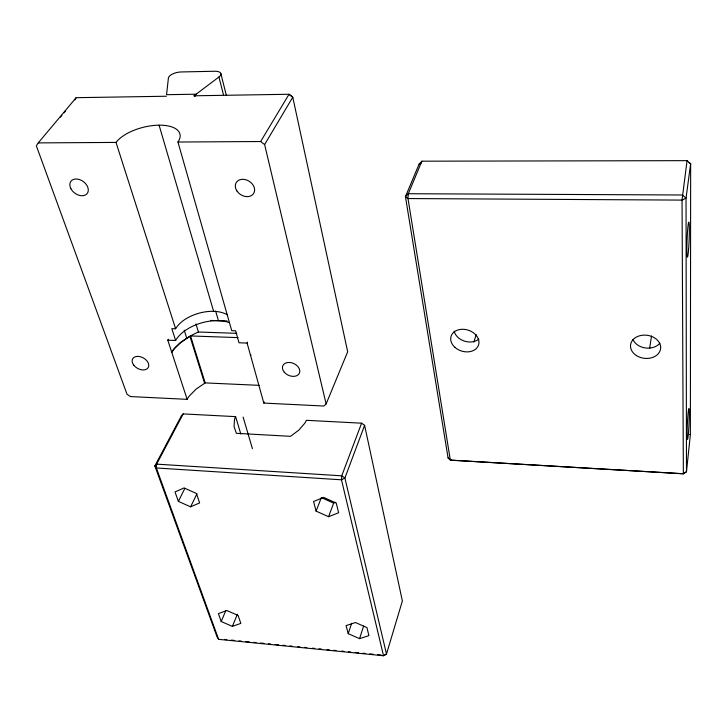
<?xml version="1.0" encoding="UTF-8"?>
<svg xmlns="http://www.w3.org/2000/svg" width="727" height="727" viewBox="0 0 727 727"><rect width="100%" height="100%" fill="white"/><g stroke="black" fill="none" stroke-linecap="round" stroke-linejoin="round"><path stroke-width="1.09" d="M690.377 434.528L690.65 163.72L687.06 160.658L421.887 161.185L419.106 164.111L405.439 196.663L448.068 457.91L450.331 460.1L451.267 460.209L683.362 473.795L686.479 471.768L690.377 434.528L689.378 434.546M687.06 160.658L682.044 200.098L683.362 473.795M649.693 348.16L651.501 335.983M473.895 342.099L476.167 334.647M359.556 638.642L368.916 635.643L366.926 627.574L355.458 622.53L346.107 625.62L348.215 633.662L359.556 638.642L363.6 626.092M348.215 633.662L351.668 623.23M235.621 416.635A32.297 20.311 -15.4 0 0 234.485 419.579L234.049 426.649L236.384 433.319L290.518 436.327L298.788 430.148L304.758 423.278A32.47 20.501 -15.1 0 0 306.312 420.306L361.601 423.187L364.609 425.322L344.898 478.012L386.491 654.018L383.52 655.754L218.618 639.342L217.191 637.243L154.86 465.943L181.441 415.726L183.186 413.908L235.621 416.635L240.81 434.01M328.549 516.715L338.618 512.735L336.237 503.057L323.642 497.404L313.582 501.503L316.109 511.145L328.549 516.715L333.657 503.12L335.656 502.321M361.601 423.187L341.745 475.822L341.481 479.802L383.52 655.754L386.491 654.018L402.376 600.993L364.609 425.322M316.109 511.145L321.352 497.595L333.657 503.12M232.367 626.374L240.828 623.393L238.12 615.46L226.833 610.535L218.382 613.606L221.199 621.512L232.367 626.374L237.393 614.251M250.797 354.876A38.04 22.219 -15.8 0 1 250.57 355.358L263.801 403.085L323.851 406.02L326.132 403.921L347.679 351.768L292.772 97.2L289.028 94.265L194.036 95.791L218.945 76.998A9.524 4.098 -12.7 0 0 214.747 71.246L180.978 71.964A9.478 4.035 -13.3 0 0 168.41 78.007L166.556 94.692L196.145 94.201M421.887 161.185L408.292 193.727L407.983 198.553L450.331 460.1L683.116 473.722L686.479 471.768L686.034 198.135L690.65 163.72L688.987 162.803M221.199 621.512L225.897 610.435M190.619 506.819L196.972 493.706L184.022 487.935L175.025 491.97L178.388 501.394L190.619 506.819L199.625 502.902L196.39 493.433M178.388 501.394L184.876 488.326M183.186 413.908L156.623 464.135L154.86 465.943L156.35 467.97L218.618 639.342M326.132 403.921L264.628 144.564L292.772 97.2L289.028 94.265L260.648 141.52L177.942 142.029A34.269 15.63 -14.4 0 0 159.304 125.171A34.269 15.63 -14.4 0 0 116.02 142.419L38.24 142.901L36.35 145.836L127.034 394.298L130.406 396.569L187.148 399.341A35.459 21.628 -16.5 0 1 189.129 396.224L196.072 389.127L205.187 382.902L259.066 385.337M74.754 99.844L76.162 97.682L166.383 96.237M38.24 142.901L76.162 97.682M60.423 117.111L61.886 115.366M64.076 112.758L65.53 111.013M236.738 333.329L198.435 332.012A57.942 34.069 -15.7 0 0 186.73 338.173L179.542 343.362L174.998 347.779A36.895 21.456 -16 0 0 171.763 352.286A36.559 21.265 -16 0 1 173.844 349.196L181.078 342.153L190.538 335.947L238.047 337.619M419.106 164.111L421.078 163.23M210.539 320.443L227.142 320.97M227.224 314.755A30.661 17.43 -15.7 0 0 199.243 313.128A30.661 17.43 -15.7 0 0 175.616 328.768L171.826 328.64L175.634 340.472A34.596 19.92 -15.8 0 1 229.105 322.488M187.148 399.341L167.801 340.191L175.634 340.472M247.534 342.144A37.231 21.474 -15.7 0 1 247.098 343.071L239.019 342.771L235.63 330.803L231.74 330.667L177.942 142.029M247.089 343.071L250.542 355.349M224.461 639.433L226.715 639.66M231.222 640.105L234.603 640.442M239.11 640.896L241.364 641.114M245.871 641.568L249.252 641.905M253.768 642.35L256.022 642.568M260.53 643.022L263.91 643.359M268.417 643.804L270.671 644.031M275.179 644.476L278.559 644.813M283.067 645.258L285.32 645.485M289.828 645.93L292.081 646.158M297.716 646.712L299.969 646.939M304.477 647.384L306.73 647.612M312.365 648.175L314.618 648.393M319.126 648.847L321.379 649.066M327.014 649.629L329.267 649.856M333.775 650.302L336.028 650.52M341.663 651.083L343.916 651.31M348.424 651.755L350.678 651.983M355.185 652.428L358.565 652.764M363.073 653.209L365.327 653.437M369.834 653.882L373.215 654.218M377.722 654.663L381.112 655M194.036 95.791L195.2 96.328M448.068 457.91L451.267 460.209M260.648 141.52L264.628 144.564M116.02 142.419L175.616 328.768M184.195 330.131L186.73 338.173M190.538 335.947L205.187 382.902M189.929 336.292L204.596 383.247M195.972 323.969L198.435 332.012M243.118 417.071L252.405 448.659M215.619 311.011L218.436 320.698M159.095 125.18L213.629 311.329M218.945 76.998L223.534 95.146M220.817 73.436L226.279 95.128M167.801 340.191A37.177 21.356 -15.9 0 1 168.355 339.282M250.76 354.876A38.149 22.283 -15.8 0 1 250.533 355.349M264.264 402.013A35.369 21.674 -16.1 0 1 263.801 403.085M659.843 343.271A15.003 11.587 6.8 0 1 645.312 347.951A15.003 11.587 6.8 0 1 632.917 339.391M478.811 339.073A14.286 10.941 17.2 0 1 464.498 341.136A14.286 10.941 17.2 0 1 454.148 331.167M156.623 464.135L156.35 467.97L341.481 479.802L344.898 478.012L341.745 475.822L156.623 464.135M408.292 193.727L405.439 196.663L407.983 198.553L682.044 200.098L686.034 198.135L682.308 194.99L408.292 193.727M133.823 365.245A8.933 5.97 29 0 0 148.144 367.717A8.933 5.97 29 0 0 139.42 356.53A8.933 5.97 29 0 0 133.823 365.245M284.284 372.215A9.087 6.461 24.3 0 0 299.188 373.551A9.087 6.461 24.3 0 0 289.855 362.482A9.087 6.461 24.3 0 0 284.284 372.215M236.938 190.992A10.287 7.933 32.5 0 0 253.65 193.5A10.287 7.933 32.5 0 0 244.327 179.415A10.287 7.933 32.5 0 0 236.938 190.992M70.864 188.629A10.187 7.197 36.5 0 0 86.849 193.927A10.187 7.197 36.5 0 0 79.516 179.578A10.187 7.197 36.5 0 0 70.864 188.629M636.416 355.567A15.149 11.614 7.1 0 0 660.561 349.033A15.149 11.614 7.1 0 0 639.796 335.729A15.149 11.614 7.1 0 0 636.416 355.567M454.929 347.342A14.404 10.96 17.2 0 0 478.52 345.071A14.404 10.96 17.2 0 0 461.036 329.358A14.404 10.96 17.2 0 0 454.929 347.342M688.587 249.306A17.53 1.036 -87.7 0 0 688.86 222.18A17.53 1.036 -87.7 0 0 686.87 247.507A17.53 1.036 -87.7 0 0 688.587 249.306M688.469 432.574A15.485 0.827 -87.3 0 0 688.978 408.547A15.485 0.827 -87.3 0 0 687.124 430.829A15.485 0.827 -87.3 0 0 688.469 432.574"/></g></svg>
